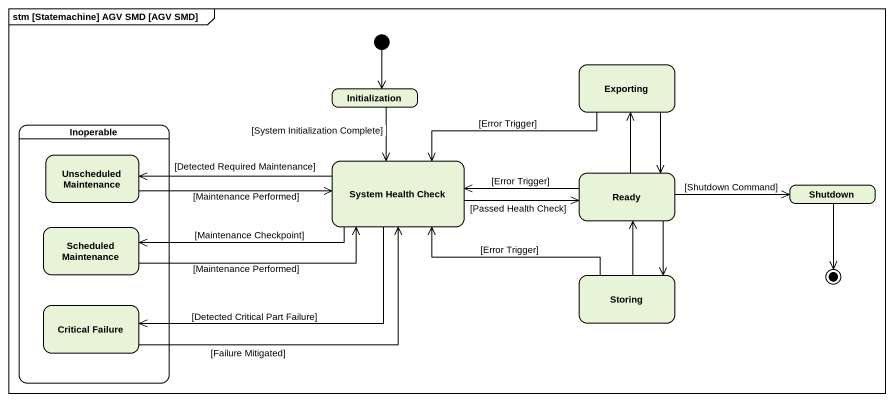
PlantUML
@startuml
mainframe stm [Statemachine] AGV SMD [AGV SMD]
hide empty description
state Exporting
state Initialization
state Inoperable {
  state "Unscheduled Maintenance" as Unscheduled_Maintenance
  state "Scheduled Maintenance" as Scheduled_Maintenance
  state "Critical Failure" as Critical_Failure
}
state "System Health Check" as System_Health_Check
state Ready
state Shutdown
state Storing
[*] --> Initialization
Exporting -left-> System_Health_Check : [Error Trigger]
Exporting --> Ready
Initialization --> System_Health_Check : [System Initialization Complete]
Unscheduled_Maintenance -right-> System_Health_Check : [Maintenance Performed]
System_Health_Check -left-> Unscheduled_Maintenance : [Detected Required Maintenance]
System_Health_Check -right-> Ready : [Passed Health Check]
System_Health_Check -left-> Scheduled_Maintenance : [Maintenance Checkpoint]
System_Health_Check -left-> Critical_Failure : [Detected Critical Part Failure]
Ready -up-> Exporting
Ready -left-> System_Health_Check : [Error Trigger]
Ready -right-> Shutdown : [Shutdown Command]
Ready --> Storing
Scheduled_Maintenance -right-> System_Health_Check : [Maintenance Performed]
Storing -left-> System_Health_Check : [Error Trigger]
Storing -up-> Ready
Critical_Failure -right-> System_Health_Check : [Failure Mitigated]
Shutdown --> [*]
@enduml
